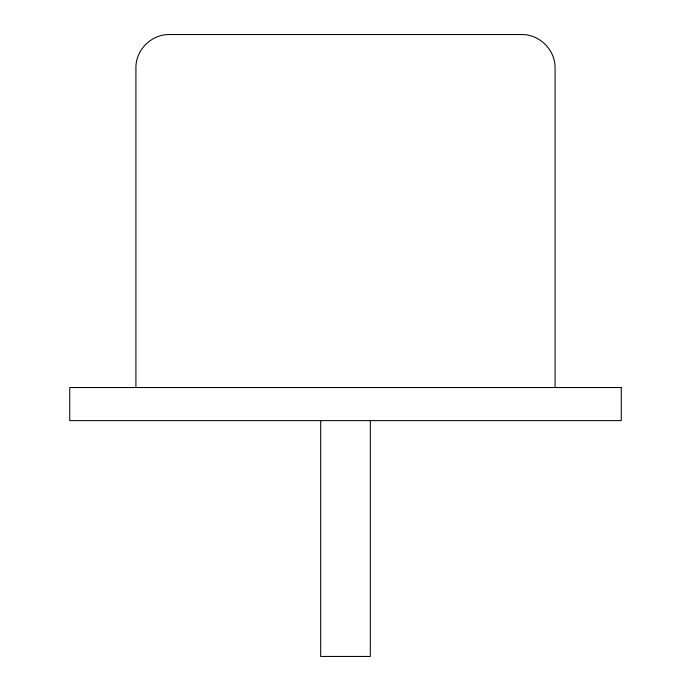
<?xml version="1.0" encoding="UTF-8"?>
<svg xmlns="http://www.w3.org/2000/svg" width="691" height="691" viewBox="0 0 691 691"><rect width="100%" height="100%" fill="white"/><g stroke="black" fill="none" stroke-linecap="round" stroke-linejoin="round"><path stroke-width="1.04" d="M555.08 387.53L555.08 67.64C555.193 49.933 539.697 34.438 521.99 34.55L169.01 34.55C151.303 34.438 135.807 49.933 135.92 67.64L135.92 387.53M370.316 420.62L370.316 656.45L320.684 656.45L320.684 420.62M621.261 387.53L69.739 387.53L69.739 420.62L621.261 420.62L621.261 387.53"/></g></svg>
